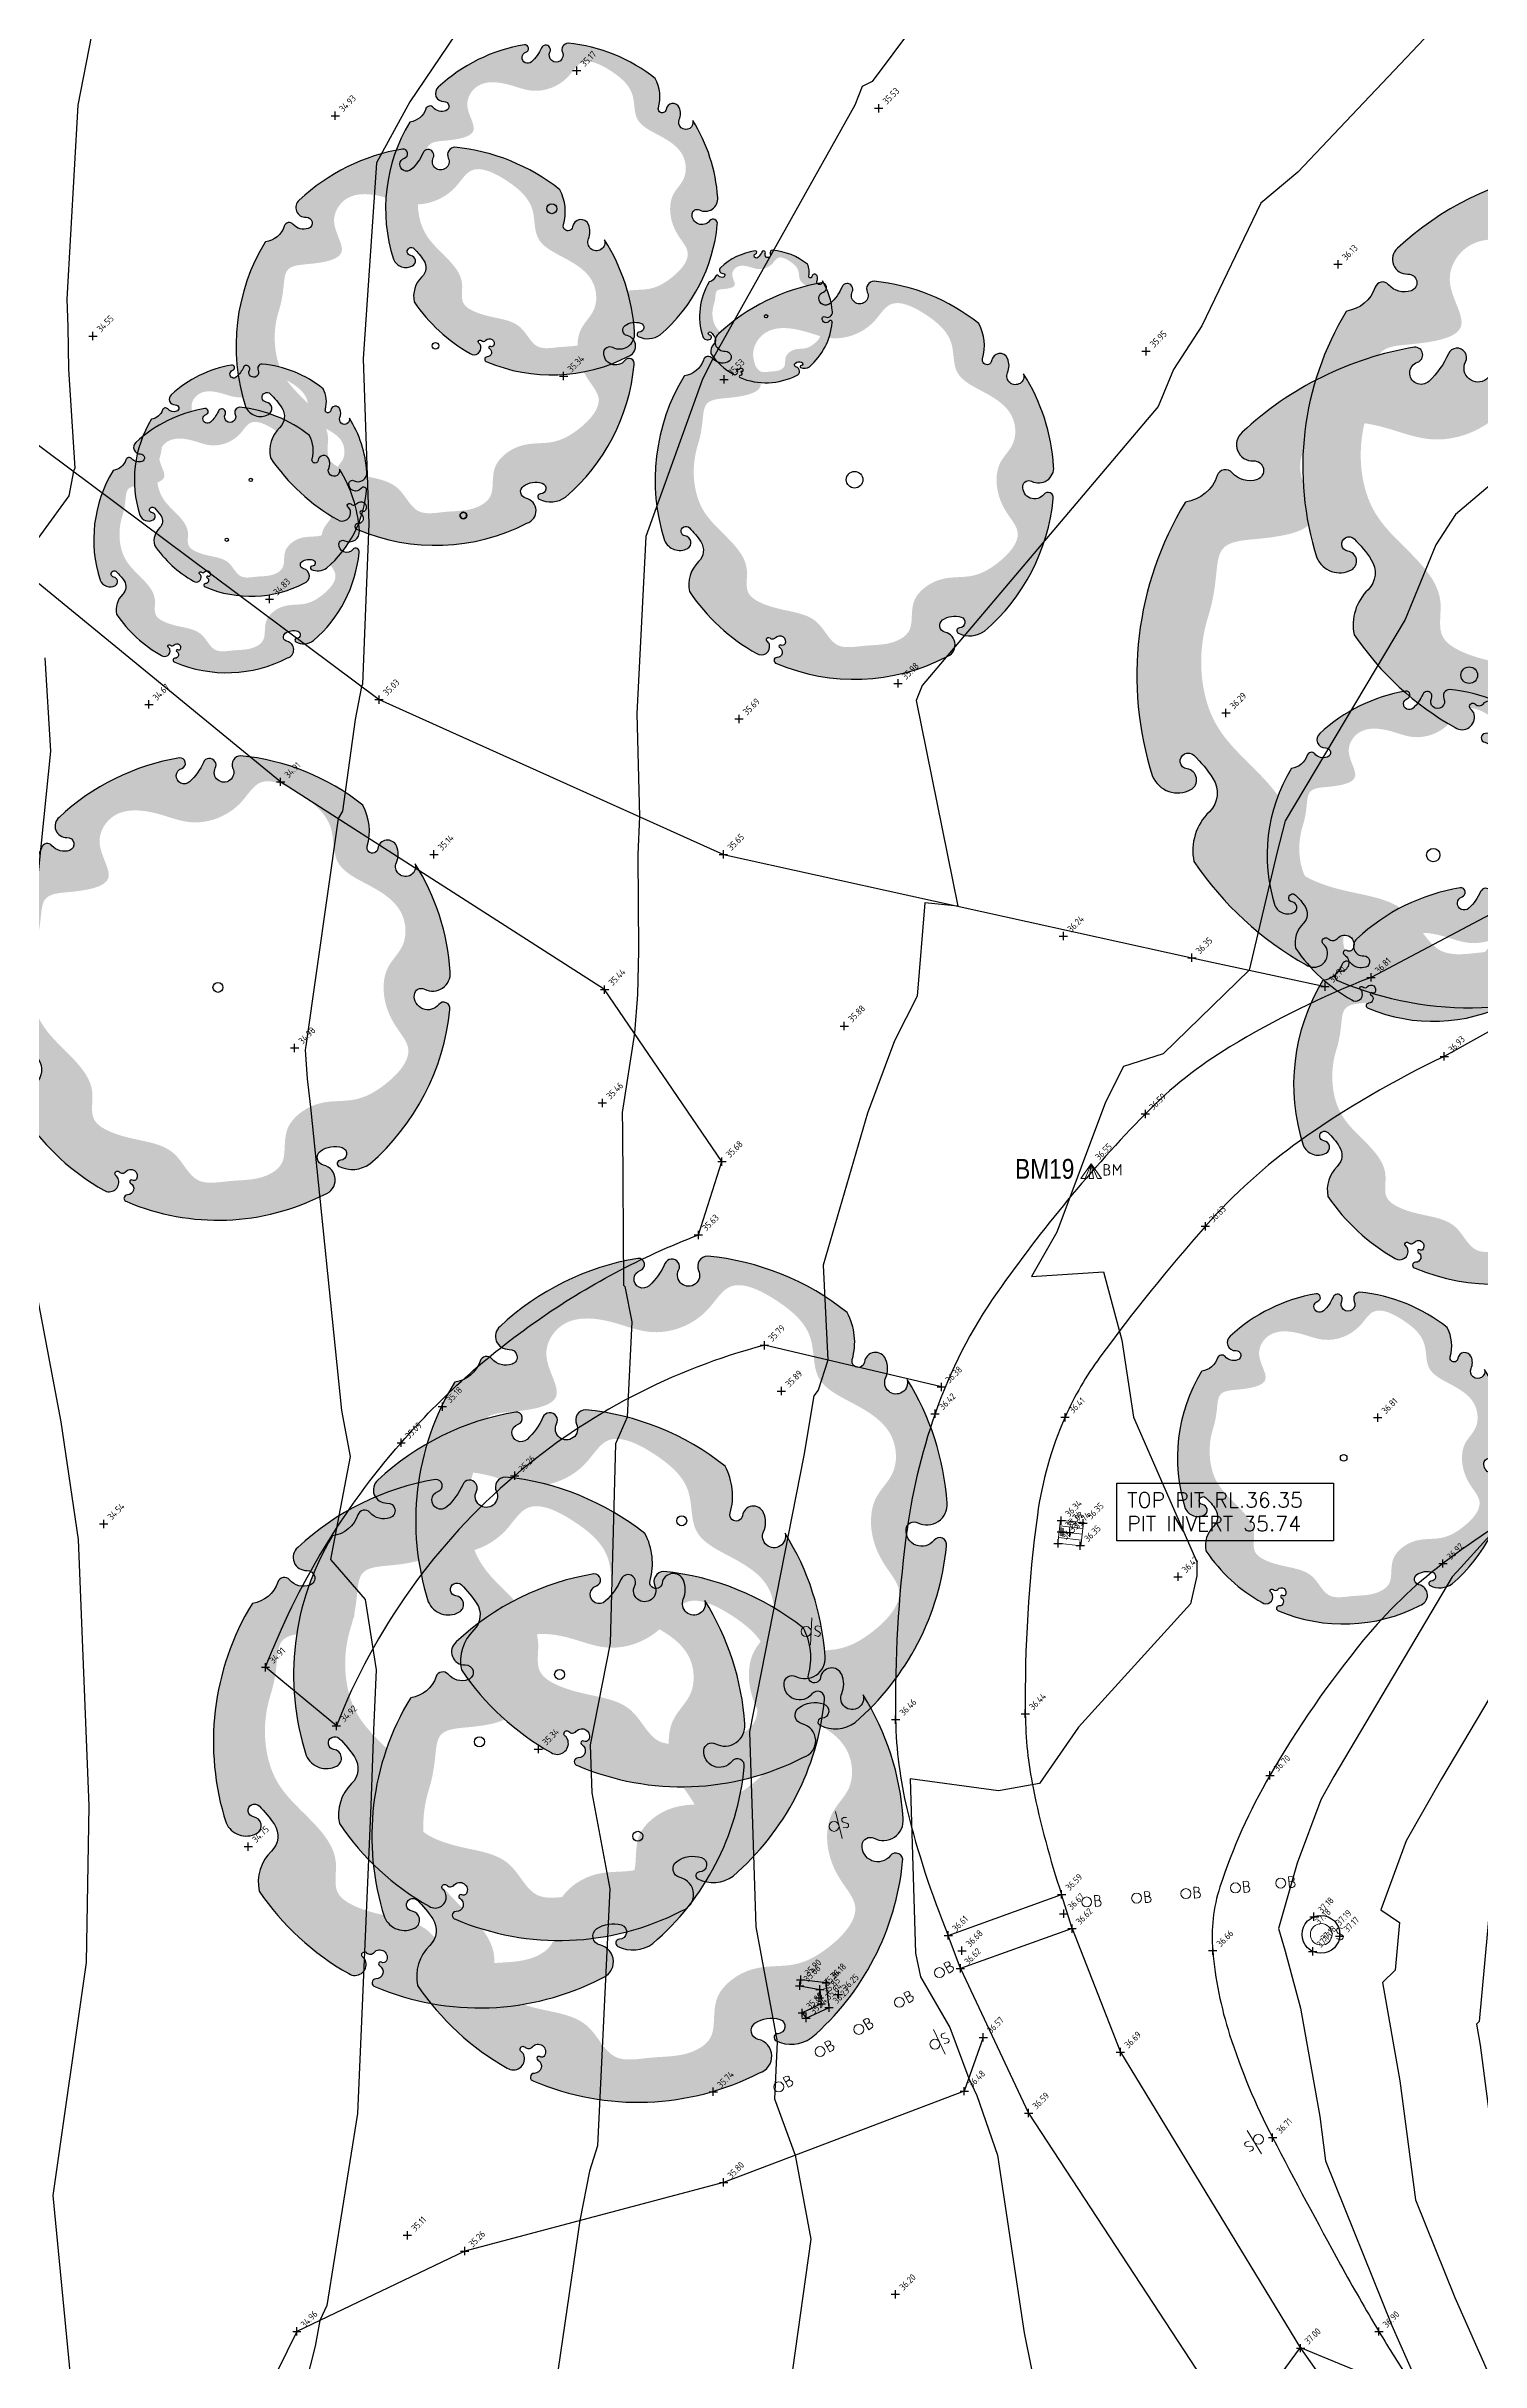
# Model space of a CAD drawing. Header units: metres. Extents: x 245957 to 247358, y 7418632 to 7419642.
# Drawn here: x 246741.4 to 246784.5, y 7418935.9 to 7419005.5 of the extents above; entities that cross this region are included whole.
import ezdxf
from ezdxf.enums import TextEntityAlignment as Align

# ---------------------------------------------------------------- set-up
doc = ezdxf.new("R2010")
doc.units = ezdxf.units.M
doc.linetypes.add('DASHDOT', pattern=[10, 5, -2.5, 0, -2.5])
for name, color, linetype in [('017_NAIL-L', 8, 'Continuous'), ('103_TOE_OF_BATTER', 37, 'DASHDOT'), ('103_TOE_OF_BATTER-L', 37, 'DASHDOT'), ('103_TOE_OF_BATTER-S', 37, 'DASHDOT'), ('104_EXISTING_SURFACE-L', 35, 'Continuous'), ('104_EXISTING_SURFACE-S', 35, 'Continuous'), ('201_SINGLE_TREE-H', 63, 'Continuous'), ('201_SINGLE_TREE-S', 96, 'Continuous'), ('305_BOX_CULVERT', 84, 'Continuous'), ('305_BOX_CULVERT-L', 84, 'Continuous'), ('305_BOX_CULVERT-S', 84, 'Continuous'), ('309_GRATED_PIT-L', 84, 'Continuous'), ('309_GRATED_PIT-S', 84, 'Continuous'), ('321_INVERT_OF_PIPE-L', 84, 'Continuous'), ('321_INVERT_OF_PIPE-S', 84, 'Continuous'), ('322_INVERT_PIT-L', 84, 'Continuous'), ('322_INVERT_PIT-S', 84, 'Continuous'), ('403_EDGE_OF_BITUMEN', 8, 'Continuous'), ('403_EDGE_OF_BITUMEN-L', 8, 'Continuous'), ('403_EDGE_OF_BITUMEN-S', 8, 'Continuous'), ('405_EDGE_FORMATION', 33, 'Continuous'), ('405_EDGE_FORMATION-L', 33, 'Continuous'), ('405_EDGE_FORMATION-S', 33, 'Continuous'), ('418_LANE_LINE_SOLID', 53, 'Continuous'), ('418_LANE_LINE_SOLID-L', 53, 'Continuous'), ('418_LANE_LINE_SOLID-S', 53, 'Continuous'), ('EX-BENCHMARK', 7, 'Continuous'), ('EX-BENCHMARK_(SLS)', 8, 'Continuous'), ('EX-BOLLARD_(SLS)', 89, 'Continuous'), ('EX-DRAINPIT_(SLS)', 84, 'Continuous'), ('EX-TRAFFIC_SIGN_(SLS)', 89, 'Continuous'), ('EX-UG STORMWATER (DBYD)', 15, 'DRAINAGE_LINE'), ('Surface_Contours_Major', 4, 'Continuous'), ('Surface_Contours_Minor', 253, 'Continuous')]:
    doc.layers.add(name, color=color, linetype=linetype)
for name, color, linetype, true_color in [('419_EDGE_OF_CONCRETE', 7, 'Continuous', 0xff4100), ('419_EDGE_OF_CONCRETE-L', 7, 'Continuous', 0xff4100), ('419_EDGE_OF_CONCRETE-S', 7, 'Continuous', 0xff4100), ('741_SEWER_PIT-L', 7, 'Continuous', 0xfffd66), ('EX-SEWER_PIT_(SLS)', 7, 'Continuous', 0xfffd66)]:
    doc.layers.add(name, color=color, linetype=linetype, true_color=true_color)
doc.styles.add('BOLD', font='ARIALN.TTF')
doc.styles.add('ISO', font='iso.shx')
doc.styles.add('ISO2.5', font='isocp.shx', dxfattribs={"height": 2.5})
doc.styles.get("Standard").update_dxf_attribs({"font": 'SIMPLEX.shx'})
doc.linetypes.add('DRAINAGE_LINE', pattern='A,3,-0.2,["D",Standard,S=0.18,R=0,X=-0.1,Y=-0.09],-0.1', length=3.3)

# ---------------------------------------------------------------- blocks, each defined once
blk = doc.blocks.new('BM')
at = {"color": 0, "linetype": 'Continuous', "lineweight": 13}
for p, q in [((0, 0), (-0.31, -0.437)), ((-0.186, -0.437), (0, 0)), ((0, 0), (-0.062, -0.437)), ((0, 0), (0.186, -0.437)), ((0.31, -0.437), (0, 0)), ((0, 0), (0.062, -0.437)), ((-0.31, -0.437), (-0.186, -0.437)), ((-0.062, -0.437), (0.062, -0.437)), ((0.186, -0.437), (0.31, -0.437)), ((0.472, -0.017), (0.383, -0.017)), ((0.383, -0.017), (0.383, -0.339)), ((0.472, -0.161), (0.383, -0.161)), ((0.383, -0.161), (0.389, -0.161)), ((0.383, -0.339), (0.472, -0.339)), ((0.383, -0.339), (0.389, -0.339)), ((0.522, -0.039), (0.472, -0.017)), ((0.472, -0.161), (0.522, -0.139)), ((0.516, -0.172), (0.472, -0.161)), ((0.472, -0.339), (0.516, -0.327)), ((0.549, -0.206), (0.516, -0.172)), ((0.516, -0.327), (0.549, -0.294)), ((0.544, -0.089), (0.522, -0.039)), ((0.522, -0.139), (0.544, -0.089)), ((0.56, -0.25), (0.549, -0.206)), ((0.549, -0.294), (0.56, -0.25)), ((0.671, -0.339), (0.671, -0.017)), ((0.671, -0.017), (0.776, -0.194)), ((0.776, -0.194), (0.887, -0.017)), ((0.887, -0.017), (0.887, -0.339))]:
    blk.add_line(p, q, dxfattribs=at)
blk = doc.blocks.new('BOLR')
at = {"color": 0, "linetype": 'Continuous', "lineweight": 13}
for p, q in [((0.339, 0.168), (0.251, 0.168)), ((0.251, 0.168), (0.251, -0.159)), ((0.339, 0.024), (0.251, 0.024)), ((0.251, 0.024), (0.256, 0.024)), ((0.395, 0.146), (0.339, 0.168)), ((0.339, 0.024), (0.395, 0.04)), ((0.384, 0.007), (0.339, 0.024)), ((0.417, -0.026), (0.384, 0.007)), ((0.411, 0.096), (0.395, 0.146)), ((0.395, 0.04), (0.411, 0.096)), ((0.251, -0.159), (0.339, -0.159)), ((0.251, -0.159), (0.256, -0.159)), ((0.339, -0.159), (0.384, -0.148)), ((0.384, -0.148), (0.417, -0.115)), ((0.433, -0.07), (0.417, -0.026)), ((0.417, -0.115), (0.433, -0.07))]:
    blk.add_line(p, q, dxfattribs=at)
blk.add_circle((0, 0), 0.15, dxfattribs=at)
blk = doc.blocks.new('SP')
at = {"color": 0, "linetype": 'Continuous', "lineweight": 13}
for p, q in [((0.15, 0.423), (0.15, -0.406)), ((0.28, 0.165), (0.263, 0.104)), ((0.263, 0.104), (0.302, 0.059)), ((0.335, 0.192), (0.28, 0.165)), ((0.302, 0.059), (0.401, 0.004)), ((0.424, 0.176), (0.335, 0.192)), ((0.401, 0.004), (0.407, 0.004)), ((0.44, -0.04), (0.401, 0.004)), ((0.401, 0.004), (0.407, 0.004)), ((0.263, -0.096), (0.368, -0.129)), ((0.368, -0.129), (0.424, -0.101)), ((0.368, -0.129), (0.374, -0.129)), ((0.424, -0.101), (0.44, -0.04))]:
    blk.add_line(p, q, dxfattribs=at)
blk.add_circle((0, 0), 0.15, dxfattribs=at)
blk = doc.blocks.new('CROSS')
at = {"color": 0, "linetype": 'Continuous'}
for p, q in [((-0.5, 0), (0.5, 0)), ((0, -0.5), (0, 0.5))]:
    blk.add_line(p, q, dxfattribs=at)
blk = doc.blocks.new('201T')
at = {"layer": '201_SINGLE_TREE-S'}
blk.add_circle((0, 0), 0.5, dxfattribs=at)
blk = doc.blocks.new('201C')
at = {"layer": '201_SINGLE_TREE-H', "transparency": 33554534}
h = blk.add_hatch(color=256, dxfattribs=at)
h.paths.add_polyline_path([(-0.3717, -0.3344, 0.222926), (0.0196, -0.4996, 0.770799), (0.0439, -0.4417, -0.650302), (0.0511, -0.4116, -0.234737), (0.0964, -0.4247, -0.847312), (0.0816, -0.4475, 0.78443), (0.0732, -0.4583, 0.276934), (0.1352, -0.4813, 0.193599), (0.4309, -0.2536, 0.800435), (0.4144, -0.2337, -0.75216), (0.3757, -0.1925, -0.528914), (0.4006, -0.1909, 0.594112), (0.4663, -0.1804, 0.123805), (0.4962, 0.0616, -1.41759), (0.4607, 0.0811, 0.206906), (0.4758, 0.1133, 0.759729), (0.4374, 0.1252, -1.073307), (0.4187, 0.1392, 0.194379), (0.4474, 0.2231, 0.144612), (0.2544, 0.4304, 0.53339), (0.2277, 0.4128, -1.592592), (0.1939, 0.4293, 1.030038), (0.1758, 0.4513, -0.10361), (0.1314, 0.4262, -1.238487), (0.1282, 0.4593, 0.884725), (0.1336, 0.4818, 0.147549), (-0.1551, 0.4753, 0.71725), (-0.1579, 0.4291, -0.864032), (-0.1646, 0.4015, -0.310704), (-0.1946, 0.4266, 0.58143), (-0.2167, 0.4321, -0.281558), (-0.2766, 0.4162), (-0.2775, 0.4159, 0.217121), (-0.4959, 0.0634), (-0.4959, 0.0634, 0.440011), (-0.4522, 0.021, 0.723973), (-0.4442, 0.0516, -1.384648), (-0.4262, 0.0659, -0.051107), (-0.4149, 0.0223, -0.361502), (-0.441, -0.0208, 0.256822), (-0.4937, -0.0791, 0.116166), (-0.4065, -0.2911, 0.67803), (-0.3682, -0.2843, 0.170035), (-0.3696, -0.274, -1.054701), (-0.3596, -0.2696, 0.431903), (-0.3468, -0.2749, -0.910728), (-0.3329, -0.2993, -0.42046), (-0.3418, -0.2976, 1.007885), (-0.3479, -0.3018, -0.766634), (-0.3646, -0.3216, 0.938602), (-0.3717, -0.3344)])
edge = h.paths.add_edge_path(flags=16)
edge.add_spline(control_points=[(-0.3177, 0.2468), (-0.303, 0.2628), (-0.2856, 0.2893), (-0.256, 0.3411), (-0.1928, 0.3155), (-0.0921, 0.286), (-0.1162, 0.3941), (-0.0359, 0.4462), (0.0392, 0.3985), (0.1028, 0.3299), (0.1957, 0.3214), (0.2784, 0.3804), (0.3442, 0.2961), (0.3785, 0.2147), (0.3303, 0.1307), (0.3915, 0.0592), (0.4378, -0.0139), (0.4055, -0.0919), (0.3459, -0.1091), (0.3102, -0.1666), (0.3057, -0.2282), (0.3286, -0.3091), (0.2408, -0.3447), (0.1647, -0.3496), (0.103, -0.3142), (0.0463, -0.3153), (0.0047, -0.3356), (-0.0139, -0.3682), (-0.0327, -0.4069), (-0.0927, -0.4151), (-0.1463, -0.3868), (-0.23, -0.3665), (-0.2245, -0.2773), (-0.2864, -0.2294), (-0.3344, -0.1941), (-0.3737, -0.1409), (-0.3276, -0.0866), (-0.344, -0.0009), (-0.3866, 0.0828), (-0.3665, 0.1796), (-0.3359, 0.2271), (-0.3177, 0.2468)], knot_values=[0, 0, 0, 0, 0.064972, 0.101243, 0.15652, 0.245586, 0.324463, 0.387907, 0.486094, 0.554514, 0.671826, 0.728629, 0.823661, 0.919885, 0.989953, 1.075257, 1.171704, 1.23593, 1.293575, 1.346478, 1.426142, 1.479146, 1.570817, 1.644481, 1.712561, 1.774901, 1.807, 1.846291, 1.885582, 1.928182, 2.007036, 2.074591, 2.151638, 2.226455, 2.293426, 2.340744, 2.397548, 2.47317, 2.587294, 2.673595, 2.754259, 2.754259, 2.754259, 2.754259], degree=3, periodic=0)
at = {"layer": '201_SINGLE_TREE-S'}
blk.add_lwpolyline([(-0.3717, -0.3344, 0.222926), (0.0196, -0.4996, 0.770799), (0.0439, -0.4417, -0.650302), (0.0511, -0.4116, -0.234737), (0.0964, -0.4247, -0.847312), (0.0816, -0.4475, 0.78443), (0.0732, -0.4583, 0.276934), (0.1352, -0.4813, 0.193599), (0.4309, -0.2536, 0.800435), (0.4144, -0.2337, -0.75216), (0.3757, -0.1925, -0.528914), (0.4006, -0.1909, 0.594112), (0.4663, -0.1804, 0.123805), (0.4962, 0.0616, -1.41759), (0.4607, 0.0811, 0.206906), (0.4758, 0.1133, 0.759729), (0.4374, 0.1252, -1.073307), (0.4187, 0.1392, 0.194379), (0.4474, 0.2231, 0.144612), (0.2544, 0.4304, 0.53339), (0.2277, 0.4128, -1.592592), (0.1939, 0.4293, 1.030038), (0.1758, 0.4513, -0.10361), (0.1314, 0.4262, -1.238487), (0.1282, 0.4593, 0.884725), (0.1336, 0.4818, 0.147549), (-0.1551, 0.4753, 0.71725), (-0.1579, 0.4291, -0.864032), (-0.1646, 0.4015, -0.310704), (-0.1946, 0.4266, 0.58143), (-0.2167, 0.4321, -0.281558), (-0.2766, 0.4162), (-0.2775, 0.4159, 0.217121), (-0.4959, 0.0634), (-0.4959, 0.0634, 0.440011), (-0.4522, 0.021, 0.723973), (-0.4442, 0.0516, -1.384648), (-0.4262, 0.0659, -0.051107), (-0.4149, 0.0223, -0.361502), (-0.441, -0.0208, 0.256822), (-0.4937, -0.0791, 0.116166), (-0.4065, -0.2911, 0.67803), (-0.3682, -0.2843, 0.170035), (-0.3696, -0.274, -1.054701), (-0.3596, -0.2696, 0.431903), (-0.3468, -0.2749, -0.910728), (-0.3329, -0.2993, -0.42046), (-0.3418, -0.2976, 1.007885), (-0.3479, -0.3018, -0.766634), (-0.3646, -0.3216, 0.938602), (-0.3717, -0.3344)], format="xyb", dxfattribs=at)
blk = doc.blocks.new('SEWA')
at = {"color": 0, "linetype": 'Continuous', "lineweight": 13}
for p, q in [((0.471, 0.153), (0.46, 0.114)), ((0.46, 0.114), (0.477, 0.07)), ((0.499, 0.186), (0.471, 0.153)), ((0.477, 0.07), (0.504, 0.042)), ((0.543, 0.197), (0.499, 0.186)), ((0.504, 0.042), (0.615, -0.013)), ((0.643, 0.175), (0.543, 0.197)), ((0.46, -0.124), (0.582, -0.163)), ((0.582, -0.163), (0.621, -0.152)), ((0.582, -0.163), (0.587, -0.163)), ((0.615, -0.013), (0.621, -0.013)), ((0.648, -0.041), (0.615, -0.013)), ((0.615, -0.013), (0.621, -0.013)), ((0.621, -0.152), (0.654, -0.124)), ((0.659, -0.08), (0.648, -0.041)), ((0.654, -0.124), (0.659, -0.08))]:
    blk.add_line(p, q, dxfattribs=at)
blk.add_circle((0, 0), 0.325, dxfattribs=at)
blk = doc.blocks.new('GPC')
at = {"color": 0, "linetype": 'Continuous', "lineweight": 13}
for p, q in [((-0.5, -0.5), (-0.5, 0.5)), ((-0.5, 0.5), (0.5, 0.5)), ((-0.25, -0.5), (-0.25, 0.5)), ((0, 0.5), (0, 0)), ((0, 0), (0, -0.5)), ((0.25, -0.5), (0.25, 0.5)), ((0.5, 0.5), (0.5, -0.5)), ((0.5, -0.5), (-0.5, -0.5))]:
    blk.add_line(p, q, dxfattribs=at)

msp = doc.modelspace()

# ---------------------------------------------------------------- linework, layer by layer
at = {"layer": '103_TOE_OF_BATTER'}
msp.add_lwpolyline([(246786.523, 7418961.933, 0.031647), (246783.383, 7418959.858, 0.059683), (246780.996, 7418957.56, 0.039851), (246778.176, 7418953.488, 0.052731), (246776.676, 7418950.133, 0.10118), (246776.457, 7418948.216, 0.055531), (246776.967, 7418945.689, 0.042632), (246778.258, 7418942.594, 0.005309), (246780.302, 7418938.773, 0.00993), (246781.456, 7418936.764, 0.006349), (246782.401, 7418935.238, 0.001645)], format="xyb", dxfattribs=at)
at = {"layer": '305_BOX_CULVERT'}
for p, q in [((246764.069, 7418947.342), (246764.039, 7418947.16)), ((246764.039, 7418947.16), (246764.647, 7418947.049)), ((246764.838, 7418947.244), (246764.069, 7418947.342)), ((246764.921, 7418946.505), (246764.838, 7418947.244)), ((246764.684, 7418946.621), (246764.112, 7418946.345)), ((246764.231, 7418946.19), (246764.921, 7418946.505)), ((246764.647, 7418947.049), (246764.684, 7418946.621)), ((246764.112, 7418946.345), (246764.231, 7418946.19))]:
    msp.add_line(p, q, dxfattribs=at)
at = {"layer": '403_EDGE_OF_BITUMEN'}
for p, q in [((246789.014, 7418981.6), (246781.218, 7418977.484)), ((246790.052, 7418978.81), (246783.422, 7418975.105)), ((246772.227, 7418948.882), (246773.682, 7418945.168)), ((246768.87, 7418947.68), (246770.919, 7418943.334)), ((246773.682, 7418945.168), (246779.1, 7418936.263)), ((246770.919, 7418943.334), (246776.343, 7418935.049)), ((246779.1, 7418936.263), (246784.057, 7418929.276))]:
    msp.add_line(p, q, dxfattribs=at)
for points in [[(246781.218, 7418977.484, 0.043353), (246776.975, 7418975.395, 0.063305), (246774.432, 7418973.378, 0.040566), (246769.975, 7418968.007, 0.069351), (246768.108, 7418964.361, 0.051668), (246767.232, 7418960.642, 0.035927), (246766.923, 7418955.164, 0.05597), (246767.27, 7418952.455, 0.038379), (246768.505, 7418948.676)], [(246783.422, 7418975.105, 0.044185), (246779.096, 7418972.574, 0.057682), (246776.239, 7418970.001, 0.022191), (246773.065, 7418966.061, 0.053987), (246772.018, 7418964.258, 0.071271), (246771.185, 7418961.312, 0.036328), (246770.821, 7418955.339, 0.046742), (246771.056, 7418953.11, 0.031559), (246771.914, 7418949.908)]]:
    msp.add_lwpolyline(points, format="xyb", dxfattribs=at)
at = {"layer": '405_EDGE_FORMATION'}
for p, q in [((246748.428, 7418983.363), (246727.15, 7419000.777)), ((246740.639, 7418993.866), (246751.389, 7418985.838)), ((246751.389, 7418985.838), (246761.745, 7418981.182)), ((246758.17, 7418977.117), (246748.428, 7418983.363)), ((246761.745, 7418981.182), (246775.832, 7418978.072)), ((246775.832, 7418978.072), (246779.835, 7418977.208)), ((246761.699, 7418971.946), (246758.17, 7418977.117)), ((246760.989, 7418969.74), (246761.699, 7418971.946)), ((246768.3, 7418965.168), (246762.974, 7418966.419)), ((246750.104, 7418954.975), (246747.972, 7418956.736)), ((246769.556, 7418945.608), (246768.987, 7418943.991)), ((246768.987, 7418943.991), (246761.746, 7418941.249)), ((246761.746, 7418941.249), (246753.963, 7418939.184)), ((246753.963, 7418939.184), (246748.914, 7418936.766)), ((246748.914, 7418936.766), (246747.51, 7418933.902))]:
    msp.add_line(p, q, dxfattribs=at)
for points in [[(246747.972, 7418956.736, -0.043712), (246749.716, 7418960.292, -0.043712), (246752.052, 7418963.491, -0.060725), (246756.139, 7418967.16, -0.060725), (246760.989, 7418969.74)], [(246762.974, 7418966.419, 0.056231), (246758.999, 7418964.882, 0.056231), (246755.467, 7418962.498, 0.061457), (246752.321, 7418959.067, 0.061457), (246750.104, 7418954.975)]]:
    msp.add_lwpolyline(points, format="xyb", dxfattribs=at)
at = {"layer": '418_LANE_LINE_SOLID'}
for p, q in [((246768.505, 7418948.676), (246771.914, 7418949.908)), ((246772.227, 7418948.882), (246771.914, 7418949.908)), ((246768.87, 7418947.68), (246768.505, 7418948.676)), ((246772.227, 7418948.882), (246768.87, 7418947.68))]:
    msp.add_line(p, q, dxfattribs=at)
at = {"layer": '419_EDGE_OF_CONCRETE'}
msp.add_circle((246779.713, 7418948.706), 0.569, dxfattribs=at)
at = {"layer": 'EX-UG STORMWATER (DBYD)', "linetype": 'Continuous', "elevation": 36.5, "flags": 128}
msp.add_lwpolyline([(246773.573, 7418960.535), (246773.573, 7418962.273), (246780.092, 7418962.277), (246780.092, 7418960.538)], close=True, dxfattribs=at)
at = {"layer": 'Surface_Contours_Major'}
for points, elevation in [([(246755.502, 7419008.529), (246752.309, 7419003.811), (246751.31, 7419001.977), (246750.911, 7418996.078), (246751.077, 7418991.123), (246750.891, 7418986.295), (246750.862, 7418986.232), (246750.668, 7418985.235), (246750.287, 7418982.484), (246750.153, 7418982.258), (246749.188, 7418975.426), (246749.168, 7418975.304), (246749.229, 7418974.436), (246749.328, 7418973.58), (246750.262, 7418964.46), (246750.522, 7418963.074), (246749.93, 7418959.978), (246750.972, 7418958.771), (246751.302, 7418956.657), (246751.22, 7418954.847), (246751.14, 7418952.584), (246750.742, 7418943.317), (246749.815, 7418937.551), (246749.609, 7418937.099), (246749.465, 7418936.324), (246748.729, 7418933.448)], 35), ([(246783.722, 7419006.653), (246779.014, 7419001.694), (246777.9, 7419000.759), (246776.134, 7418997.072), (246775.274, 7418995.762), (246774.819, 7418994.653), (246767.721, 7418986.258), (246767.542, 7418985.813), (246768.797, 7418979.626), (246767.799, 7418979.727), (246767.568, 7418976.919), (246766.893, 7418975.578), (246766.081, 7418973.403), (246764.738, 7418968.826), (246764.888, 7418965.97), (246764.593, 7418965.072), (246764.462, 7418964.899), (246764.162, 7418963.106), (246762.523, 7418954.801), (246762.713, 7418948.936), (246763.361, 7418945.472), (246763.283, 7418943.764), (246763.9, 7418942.065), (246764.372, 7418939.542), (246763.82, 7418935.611)], 36), ([(246784.983, 7418960.911), (246783.917, 7418959.74), (246783.662, 7418959.453), (246780.101, 7418953.45), (246779.706, 7418952.752), (246779, 7418950.846), (246778.438, 7418948.879), (246778.634, 7418948.199), (246779.099, 7418946.487), (246779.677, 7418943.228), (246779.85, 7418941.9), (246781.846, 7418936.94), (246782.998, 7418934.341)], 37), ([(246784.802, 7418949.681), (246784.467, 7418946.086), (246784.386, 7418946.007), (246784.498, 7418945.379), (246785.259, 7418939.544)], 38), ([(246782.047, 7418935.062), (246779.123, 7418936.268), (246779.097, 7418936.286), (246779.081, 7418936.294), (246779.054, 7418936.243), (246777.274, 7418933.806)], 37)]:
    msp.add_lwpolyline(points, dxfattribs=dict(at, elevation=elevation))
at = {"layer": 'Surface_Contours_Minor'}
for points, elevation in [([(246739.917, 7419016.502), (246742.402, 7419015.256), (246745.335, 7419014.07), (246743.969, 7419012.14), (246742.328, 7419003.713), (246741.994, 7418997.875), (246742.025, 7418997.043), (246742.05, 7418995.777), (246742.24, 7418992.792), (246742.198, 7418992.703), (246742.054, 7418991.96), (246740.512, 7418989.843)], 34.5), ([(246769.327, 7419008.596), (246766.215, 7419004.427), (246765.92, 7419004.268), (246765.699, 7419003.709), (246761.448, 7418996.12), (246761.114, 7418995.476), (246759.406, 7418990.74), (246759.138, 7418985.42), (246759.223, 7418982.317), (246759.171, 7418981.183), (246759.194, 7418978.281), (246759.161, 7418976.967), (246759.064, 7418975.808), (246758.696, 7418973.417), (246758.706, 7418972.88), (246758.734, 7418968.227), (246758.774, 7418968.191), (246758.993, 7418967.123), (246758.844, 7418964.262), (246758.502, 7418963.461), (246758.339, 7418957.458), (246757.736, 7418954.406), (246757.783, 7418952.966), (246758.325, 7418950.073), (246757.957, 7418942.343), (246757.717, 7418941.59), (246757.421, 7418940.102), (246756.256, 7418932.073)], 35.5), ([(246786.622, 7418993.829), (246783.763, 7418991.397), (246783.168, 7418990.492), (246782.249, 7418988.248), (246778.635, 7418982.192), (246778.383, 7418981.215), (246777.559, 7418977.7), (246774.968, 7418975.179), (246773.774, 7418974.806), (246773.233, 7418973.728), (246771.772, 7418969.817), (246771.005, 7418968.491), (246773.175, 7418968.627), (246773.722, 7418966.577), (246774.08, 7418964.255), (246775.977, 7418959.911), (246775.978, 7418959.49), (246775.791, 7418958.647), (246772.423, 7418954.936), (246771.244, 7418953.239), (246770.017, 7418953.025), (246767.359, 7418953.38), (246767.515, 7418948.145), (246767.672, 7418947.426), (246768.555, 7418945.906), (246769.12, 7418944.369), (246769.367, 7418943.862), (246769.989, 7418942.067), (246770.788, 7418936.721), (246771.921, 7418931.107)], 36.5), ([(246741.34, 7418987.092), (246741.502, 7418984.283), (246740.931, 7418978.65)], 34.5), ([(246740.787, 7418969.584), (246741.814, 7418964.118), (246742.337, 7418960.575), (246742.658, 7418952.572), (246742.581, 7418947.859), (246741.58, 7418940.85), (246742.212, 7418934.313), (246742.184, 7418934.219), (246742.162, 7418934.057), (246740.244, 7418925.864)], 34.5), ([(246785.421, 7418956.896), (246783.338, 7418953.386), (246782.278, 7418951.514), (246781.513, 7418949.445), (246782.076, 7418949.061), (246781.943, 7418947.633), (246781.562, 7418947.262), (246782.087, 7418944.303), (246782.555, 7418940.722), (246783.735, 7418937.789), (246786.234, 7418932.155)], 37.5)]:
    msp.add_lwpolyline(points, dxfattribs=dict(at, elevation=elevation))

# ---------------------------------------------------------------- block references
at = {"layer": '103_TOE_OF_BATTER-S', "xscale": 0.25, "yscale": 0.25, "zscale": 0.25}
for p in [(246783.383, 7418959.858), (246778.176, 7418953.488), (246776.457, 7418948.216), (246778.258, 7418942.594), (246781.456, 7418936.764)]:
    msp.add_blockref('CROSS', p, dxfattribs=at)
at = {"layer": '104_EXISTING_SURFACE-S', "xscale": 0.25, "yscale": 0.25, "zscale": 0.25}
for p in [(246757.33, 7419004.75), (246750.069, 7419003.391), (246766.416, 7419003.619), (246780.23, 7418998.928), (246742.782, 7418996.769), (246774.454, 7418996.309), (246756.936, 7418995.565), (246761.762, 7418995.462), (246748.092, 7418988.859), (246766.995, 7418986.323), (246744.464, 7418985.692), (246762.214, 7418985.253), (246776.854, 7418985.436), (246753.038, 7418981.181), (246771.969, 7418978.724), (246765.375, 7418976.02), (246748.846, 7418975.361), (246758.104, 7418973.706), (246753.293, 7418964.577), (246763.488, 7418965.042), (246781.42, 7418964.244), (246743.108, 7418961.05), (246775.414, 7418959.462), (246756.179, 7418954.277), (246747.454, 7418951.346), (246771.976, 7418949.328), (246768.917, 7418948.215), (246765.199, 7418946.902), (246761.436, 7418943.974), (246752.238, 7418939.66), (246766.917, 7418937.885)]:
    msp.add_blockref('CROSS', p, dxfattribs=at)
at = {"layer": '201_SINGLE_TREE-S', "rotation": 25}
for name, p, xscale, yscale, zscale in [('201C', (246756.583, 7419000.598), 10, 10, 10), ('201C', (246753.086, 7418996.474), 12, 12, 12), ('201C', (246788.165, 7418992.834), 18, 18, 18), ('201T', (246756.583, 7419000.598), 0.3, 0.3, 0.3), ('201C', (246765.688, 7418992.447), 12, 12, 12), ('201C', (246763.025, 7418997.362), 4, 4, 4), ('201C', (246784.174, 7418986.57), 20, 20, 20), ('201T', (246763.025, 7418997.362), 0.1, 0.1, 0.1), ('201C', (246747.528, 7418992.444), 7, 7, 7), ('201T', (246753.086, 7418996.474), 0.2, 0.2, 0.2), ('201C', (246746.806, 7418990.644), 8, 8, 8), ('201T', (246747.528, 7418992.444), 0.1, 0.1, 0.1), ('201T', (246765.688, 7418992.447), 0.5, 0.5, 0.5), ('201T', (246753.922, 7418991.37), 0.2, 0.2, 0.2), ('201C', (246753.922, 7418991.37), 0.2, 0.2, 0.2), ('201T', (246746.806, 7418990.644), 0.1, 0.1, 0.1), ('201C', (246783.092, 7418981.161), 10, 10, 10), ('201T', (246784.174, 7418986.57), 0.5, 0.5, 0.5), ('201C', (246746.543, 7418977.182), 14, 14, 14), ('201C', (246784.891, 7418974.261), 12, 12, 12), ('201T', (246783.092, 7418981.161), 0.4, 0.4, 0.4), ('201T', (246746.543, 7418977.182), 0.3, 0.3, 0.3), ('201C', (246760.488, 7418961.143), 16, 16, 16), ('201C', (246780.396, 7418963.038), 10, 10, 10), ('201C', (246756.817, 7418956.522), 16, 16, 16), ('201C', (246754.405, 7418954.495), 16, 16, 16), ('201T', (246780.396, 7418963.038), 0.2, 0.2, 0.2), ('201C', (246759.168, 7418951.656), 16, 16, 16), ('201T', (246760.488, 7418961.143), 0.3, 0.3, 0.3), ('201T', (246756.817, 7418956.522), 0.3, 0.3, 0.3), ('201T', (246754.405, 7418954.495), 0.3, 0.3, 0.3), ('201T', (246759.168, 7418951.656), 0.3, 0.3, 0.3)]:
    msp.add_blockref(name, p, dxfattribs=dict(at, xscale=xscale, yscale=yscale, zscale=zscale))
at = {"layer": '305_BOX_CULVERT-S', "xscale": 0.25, "yscale": 0.25, "zscale": 0.25}
for p in [(246764.039, 7418947.16), (246764.069, 7418947.342), (246764.647, 7418947.049), (246764.838, 7418947.244), (246764.112, 7418946.345), (246764.684, 7418946.621), (246764.921, 7418946.505), (246764.231, 7418946.19)]:
    msp.add_blockref('CROSS', p, dxfattribs=at)
at = {"layer": '309_GRATED_PIT-S', "xscale": 0.25, "yscale": 0.25, "zscale": 0.25}
for p in [(246771.903, 7418961.147), (246772.561, 7418961.071), (246771.807, 7418960.461), (246772.472, 7418960.397)]:
    msp.add_blockref('CROSS', p, dxfattribs=at)
at = {"layer": '321_INVERT_OF_PIPE-S', "xscale": 0.25, "yscale": 0.25, "zscale": 0.25}
for p in [(246771.905, 7418960.814), (246771.96, 7418960.8), (246764.626, 7418946.8)]:
    msp.add_blockref('CROSS', p, dxfattribs=at)
at = {"layer": '322_INVERT_PIT-S', "xscale": 0.25, "yscale": 0.25, "zscale": 0.25}
msp.add_blockref('CROSS', (246772.158, 7418960.788), dxfattribs=at)
at = {"layer": '403_EDGE_OF_BITUMEN-S', "xscale": 0.25, "yscale": 0.25, "zscale": 0.25}
for p in [(246781.218, 7418977.484), (246783.422, 7418975.105), (246774.432, 7418973.378), (246776.239, 7418970.001), (246768.108, 7418964.361), (246772.018, 7418964.258), (246770.821, 7418955.339), (246766.923, 7418955.164), (246773.682, 7418945.168), (246770.919, 7418943.334), (246779.1, 7418936.263)]:
    msp.add_blockref('CROSS', p, dxfattribs=at)
at = {"layer": '405_EDGE_FORMATION-S', "xscale": 0.25, "yscale": 0.25, "zscale": 0.25}
for p in [(246751.389, 7418985.838), (246748.428, 7418983.363), (246761.745, 7418981.182), (246775.832, 7418978.072), (246758.17, 7418977.117), (246779.835, 7418977.208), (246761.699, 7418971.946), (246760.989, 7418969.74), (246762.974, 7418966.419), (246768.3, 7418965.168), (246752.052, 7418963.491), (246755.467, 7418962.498), (246747.972, 7418956.736), (246750.104, 7418954.975), (246769.556, 7418945.608), (246768.987, 7418943.991), (246761.746, 7418941.249), (246753.963, 7418939.184), (246748.914, 7418936.766)]:
    msp.add_blockref('CROSS', p, dxfattribs=at)
at = {"layer": '418_LANE_LINE_SOLID-S', "xscale": 0.25, "yscale": 0.25, "zscale": 0.25}
for p in [(246771.914, 7418949.908), (246768.505, 7418948.676), (246772.227, 7418948.882), (246768.87, 7418947.68)]:
    msp.add_blockref('CROSS', p, dxfattribs=at)
at = {"layer": '419_EDGE_OF_CONCRETE-S', "xscale": 0.25, "yscale": 0.25, "zscale": 0.25}
for p in [(246779.503, 7418949.235), (246780.279, 7418948.652), (246779.468, 7418948.192)]:
    msp.add_blockref('CROSS', p, dxfattribs=at)
at = {"layer": 'EX-BENCHMARK_(SLS)'}
msp.add_blockref('BM', (246772.806, 7418971.872), dxfattribs=at)
at = {"layer": 'EX-BOLLARD_(SLS)'}
for p, rotation in [((246772.667, 7418949.681), 4.999999999999995), ((246774.169, 7418949.796), 4.999999999999995), ((246775.651, 7418949.932), 4.999999999999995), ((246777.141, 7418950.104), 4.999999999999995), ((246778.503, 7418950.248), 4.999999999999995), ((246768.24, 7418947.555), 30), ((246767.035, 7418946.663), 30), ((246765.816, 7418945.849), 30), ((246764.649, 7418945.182), 30), ((246763.408, 7418944.12), 30)]:
    msp.add_blockref('BOLR', p, dxfattribs=dict(at, rotation=rotation))
at = {"layer": 'EX-DRAINPIT_(SLS)', "lineweight": 30, "xscale": 0.7, "yscale": 0.7, "rotation": 263.4543836005043}
msp.add_blockref('GPC', (246772.188, 7418960.776), dxfattribs=at)
at = {"layer": 'EX-SEWER_PIT_(SLS)', "lineweight": 30}
msp.add_blockref('SEWA', (246779.721, 7418948.705), dxfattribs=at)
at = {"layer": 'EX-TRAFFIC_SIGN_(SLS)'}
for p, rotation in [((246764.229, 7418957.812), 357.1243692552925), ((246765.069, 7418951.953), 13.56970218953432), ((246768.105, 7418945.403), 25.24966163123107), ((246777.833, 7418942.543), 211.3150032085509)]:
    msp.add_blockref('SP', p, dxfattribs=dict(at, rotation=rotation))

# ---------------------------------------------------------------- texts
at = {"layer": '017_NAIL-L', "style": 'ISO2.5'}
msp.add_text('36.55', height=0.2, rotation=45, dxfattribs=at).set_placement((246772.973, 7418972.039), align=Align.MIDDLE_LEFT)
at = {"layer": '103_TOE_OF_BATTER-L', "style": 'ISO2.5'}
for s, p in [('36.92', (246783.55, 7418960.026)), ('36.70', (246778.344, 7418953.655)), ('36.66', (246776.625, 7418948.383)), ('36.71', (246778.426, 7418942.761)), ('36.90', (246781.623, 7418936.932))]:
    msp.add_text(s, height=0.2, rotation=45, dxfattribs=at).set_placement(p, align=Align.MIDDLE_LEFT)
at = {"layer": '104_EXISTING_SURFACE-L', "style": 'ISO2.5'}
for s, p in [('35.17', (246757.498, 7419004.918)), ('35.53', (246766.583, 7419003.786)), ('34.93', (246750.236, 7419003.559)), ('36.13', (246780.397, 7418999.096)), ('34.55', (246742.949, 7418996.936)), ('35.95', (246774.621, 7418996.477)), ('35.34', (246757.103, 7418995.733)), ('35.53', (246761.929, 7418995.629)), ('34.83', (246748.259, 7418989.027)), ('35.98', (246767.163, 7418986.49)), ('34.67', (246744.631, 7418985.859)), ('35.69', (246762.381, 7418985.421)), ('36.29', (246777.022, 7418985.603)), ('35.14', (246753.206, 7418981.349)), ('36.24', (246772.136, 7418978.891)), ('35.88', (246765.543, 7418976.187)), ('34.98', (246749.014, 7418975.528)), ('35.46', (246758.271, 7418973.873)), ('35.89', (246763.656, 7418965.21)), ('35.18', (246753.461, 7418964.744)), ('36.81', (246781.588, 7418964.411)), ('34.54', (246743.275, 7418961.217)), ('36.47', (246775.582, 7418959.629)), ('35.34', (246756.346, 7418954.444)), ('34.75', (246747.621, 7418951.513)), ('36.67', (246772.144, 7418949.495)), ('36.68', (246769.085, 7418948.382)), ('36.25', (246765.367, 7418947.069)), ('35.74', (246761.604, 7418944.141)), ('35.11', (246752.405, 7418939.827)), ('36.20', (246767.085, 7418938.052))]:
    msp.add_text(s, height=0.2, rotation=45, dxfattribs=at).set_placement(p, align=Align.MIDDLE_LEFT)
at = {"layer": '305_BOX_CULVERT-L', "style": 'ISO2.5'}
for s, p in [('35.86', (246764.207, 7418947.328)), ('35.90', (246764.237, 7418947.51)), ('36.18', (246765.005, 7418947.411)), ('35.84', (246764.814, 7418947.216)), ('35.84', (246764.851, 7418946.788)), ('36.23', (246765.088, 7418946.672)), ('35.89', (246764.279, 7418946.512)), ('35.94', (246764.398, 7418946.357))]:
    msp.add_text(s, height=0.2, rotation=45, dxfattribs=at).set_placement(p, align=Align.MIDDLE_LEFT)
at = {"layer": '309_GRATED_PIT-L', "style": 'ISO2.5'}
for s, p in [('36.34', (246772.07, 7418961.314)), ('36.35', (246772.728, 7418961.239)), ('36.33', (246771.974, 7418960.628)), ('36.35', (246772.64, 7418960.565))]:
    msp.add_text(s, height=0.2, rotation=45, dxfattribs=at).set_placement(p, align=Align.MIDDLE_LEFT)
at = {"layer": '321_INVERT_OF_PIPE-L', "style": 'ISO2.5'}
for s, p in [('35.74', (246772.073, 7418960.982)), ('35.92', (246772.128, 7418960.968)), ('35.85', (246764.793, 7418946.967))]:
    msp.add_text(s, height=0.2, rotation=45, dxfattribs=at).set_placement(p, align=Align.MIDDLE_LEFT)
at = {"layer": '322_INVERT_PIT-L', "style": 'ISO2.5'}
msp.add_text('35.74', height=0.2, rotation=45, dxfattribs=at).set_placement((246772.326, 7418960.955), align=Align.MIDDLE_LEFT)
at = {"layer": '403_EDGE_OF_BITUMEN-L', "style": 'ISO2.5'}
for s, p in [('36.81', (246781.386, 7418977.652)), ('36.93', (246783.59, 7418975.273)), ('36.59', (246774.599, 7418973.545)), ('36.63', (246776.406, 7418970.168)), ('36.42', (246768.276, 7418964.529)), ('36.41', (246772.185, 7418964.425)), ('36.46', (246767.091, 7418955.332)), ('36.44', (246770.988, 7418955.506)), ('36.69', (246773.85, 7418945.335)), ('36.59', (246771.087, 7418943.501)), ('37.00', (246779.267, 7418936.43))]:
    msp.add_text(s, height=0.2, rotation=45, dxfattribs=at).set_placement(p, align=Align.MIDDLE_LEFT)
at = {"layer": '405_EDGE_FORMATION-L', "style": 'ISO2.5'}
for s, p in [('35.03', (246751.556, 7418986.005)), ('34.91', (246748.595, 7418983.531)), ('35.65', (246761.912, 7418981.35)), ('36.35', (246775.999, 7418978.239)), ('35.44', (246758.338, 7418977.284)), ('36.70', (246780.003, 7418977.376)), ('35.68', (246761.866, 7418972.114)), ('35.63', (246761.156, 7418969.907)), ('35.79', (246763.141, 7418966.586)), ('36.38', (246768.467, 7418965.335)), ('35.09', (246752.219, 7418963.658)), ('35.26', (246755.634, 7418962.666)), ('34.91', (246748.14, 7418956.903)), ('34.92', (246750.271, 7418955.142)), ('36.57', (246769.724, 7418945.776)), ('36.48', (246769.154, 7418944.158)), ('35.80', (246761.914, 7418941.416)), ('35.26', (246754.131, 7418939.351)), ('34.96', (246749.081, 7418936.934))]:
    msp.add_text(s, height=0.2, rotation=45, dxfattribs=at).set_placement(p, align=Align.MIDDLE_LEFT)
at = {"layer": '418_LANE_LINE_SOLID-L', "style": 'ISO2.5'}
for s, p in [('36.59', (246772.082, 7418950.075)), ('36.61', (246768.673, 7418948.843)), ('36.62', (246772.395, 7418949.049)), ('36.62', (246769.037, 7418947.847))]:
    msp.add_text(s, height=0.2, rotation=45, dxfattribs=at).set_placement(p, align=Align.MIDDLE_LEFT)
at = {"layer": '419_EDGE_OF_CONCRETE-L', "style": 'ISO2.5'}
for s, p in [('37.18', (246779.671, 7418949.402)), ('37.17', (246780.447, 7418948.819)), ('37.13', (246779.635, 7418948.36))]:
    msp.add_text(s, height=0.2, rotation=45, dxfattribs=at).set_placement(p, align=Align.MIDDLE_LEFT)
at = {"layer": '741_SEWER_PIT-L', "style": 'ISO'}
for s, p in [('37.18', (246779.584, 7418949.054)), ('37.19', (246780.209, 7418949.021)), ('37.18', (246779.75, 7418948.546))]:
    msp.add_text(s, height=0.2, rotation=45, dxfattribs=at).set_placement(p, align=Align.MIDDLE_LEFT)
at = {"layer": 'EX-BENCHMARK', "color": 2, "style": 'BOLD'}
msp.add_text('BM19', height=0.595, dxfattribs=at).set_placement((246771.406, 7418971.725), align=Align.MIDDLE)
at = {"layer": 'EX-UG STORMWATER (DBYD)'}
for s, p in [('TOP PIT RL.36.35', (246773.886, 7418961.543, 36.5)), ('PIT INVERT 35.74', (246773.886, 7418960.833, 36.5))]:
    msp.add_text(s, height=0.45, dxfattribs=at).set_placement(p)

doc.saveas('drawing.dxf')
